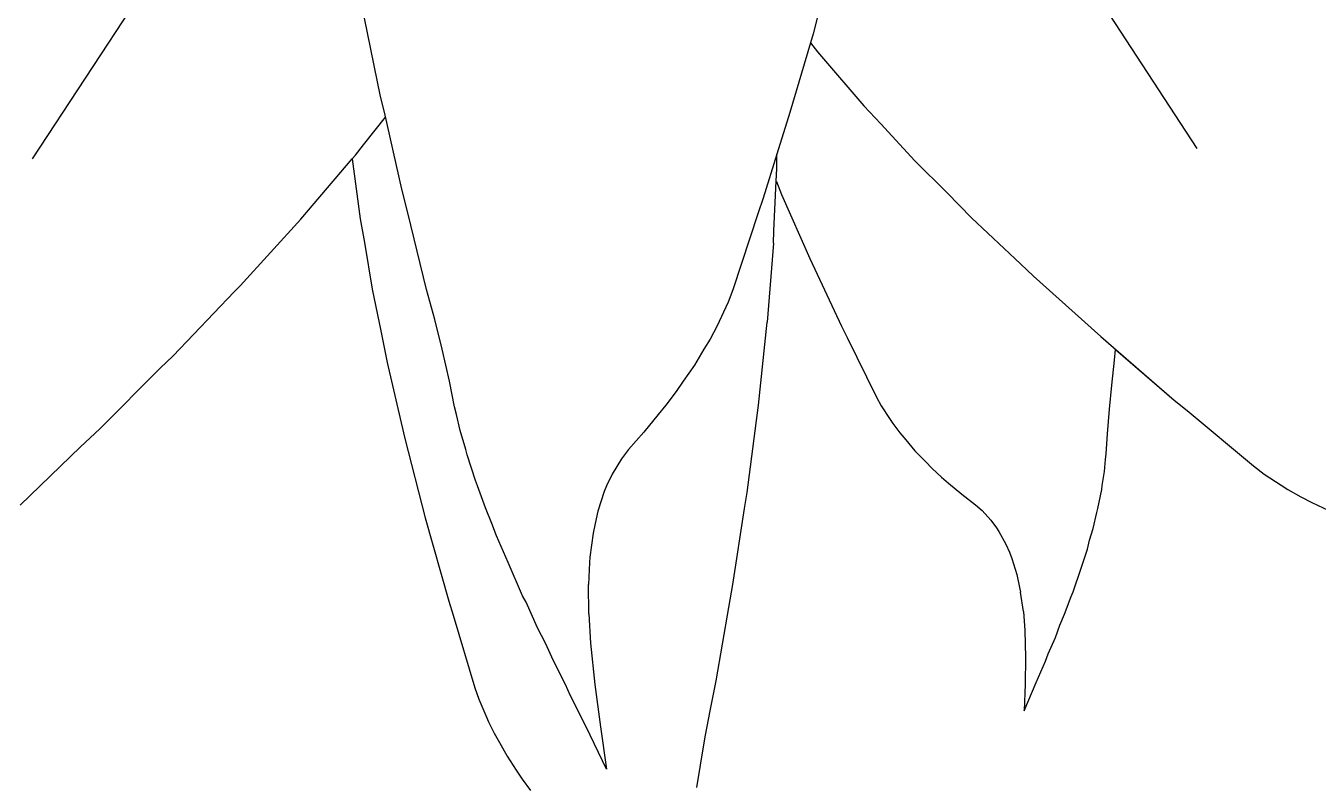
# Model space of a CAD drawing. Header units: metres. Extents: x 244.4 to 340.3, y -4.1 to 64.3.
# Drawn here: x 247.7429 to 248.0272, y 33.1307 to 33.2974 of the extents above; entities that cross this region are included whole.
import ezdxf

# ---------------------------------------------------------------- set-up
doc = ezdxf.new("R2010")
doc.units = ezdxf.units.M
doc.layers.add('Edges', color=7, linetype='Continuous')

msp = doc.modelspace()

# ---------------------------------------------------------------- linework, layer by layer
at = {"layer": 'Edges'}
for p, q in [((247.93045, 33.37755), (248.00055, 33.27042)), ((247.8094, 33.36718), (247.74432, 33.26811)), ((247.82097, 33.28184), (247.81744, 33.29908)), ((247.91702, 33.29908), (247.91615, 33.29563)), ((247.91555, 33.29361), (247.91103, 33.27833)), ((247.91615, 33.29563), (247.91555, 33.29361)), ((247.91555, 33.29361), (247.91711, 33.29162)), ((247.91711, 33.29162), (247.918, 33.2906)), ((247.918, 33.2906), (247.92725, 33.2798)), ((247.82183, 33.27838), (247.82097, 33.28184)), ((247.92725, 33.2798), (247.93102, 33.27581)), ((247.81721, 33.27118), (247.82207, 33.2773)), ((247.82563, 33.26146), (247.82183, 33.27838)), ((247.91103, 33.27833), (247.90816, 33.26917)), ((247.93102, 33.27581), (247.93853, 33.26766)), ((247.81543, 33.26891), (247.81721, 33.27118)), ((247.80345, 33.25489), (247.81473, 33.2681)), ((247.81473, 33.2681), (247.81543, 33.26891)), ((247.81473, 33.2681), (247.8165, 33.25492)), ((247.90816, 33.26917), (247.90514, 33.25948)), ((247.90814, 33.26601), (247.90816, 33.26917)), ((247.93853, 33.26766), (247.94563, 33.26062)), ((247.90801, 33.26324), (247.90814, 33.26601)), ((247.9075, 33.25227), (247.90801, 33.26324)), ((247.90801, 33.26324), (247.90806, 33.26311)), ((247.90806, 33.26311), (247.90918, 33.26028)), ((247.827, 33.25628), (247.82563, 33.26146)), ((247.90514, 33.25948), (247.904, 33.25628)), ((247.90918, 33.26028), (247.91539, 33.24618)), ((247.94563, 33.26062), (247.95097, 33.25517)), ((247.83107, 33.2394), (247.827, 33.25628)), ((247.904, 33.25628), (247.89848, 33.2393)), ((247.79007, 33.24018), (247.80345, 33.25489)), ((247.8165, 33.25492), (247.81741, 33.24975)), ((247.95097, 33.25517), (247.96176, 33.24504)), ((247.90739, 33.24955), (247.9075, 33.25227)), ((247.81741, 33.24975), (247.81913, 33.23947)), ((247.90739, 33.24955), (247.90604, 33.23224)), ((247.91539, 33.24618), (247.92233, 33.23134)), ((247.96176, 33.24504), (247.96459, 33.2423)), ((247.96459, 33.2423), (247.9794, 33.22903)), ((247.7888, 33.23889), (247.79007, 33.24018)), ((247.81913, 33.23947), (247.82103, 33.23029)), ((247.83289, 33.23281), (247.83107, 33.2394)), ((247.89848, 33.2393), (247.89747, 33.23663)), ((247.77533, 33.22482), (247.7888, 33.23889)), ((247.89747, 33.23663), (247.89496, 33.23129)), ((247.83454, 33.22625), (247.83289, 33.23281)), ((247.89496, 33.23129), (247.89347, 33.2285)), ((247.90411, 33.21396), (247.90604, 33.23224)), ((247.92233, 33.23134), (247.92361, 33.22883)), ((247.82103, 33.23029), (247.82239, 33.22338)), ((247.89347, 33.2285), (247.8921, 33.22625)), ((247.92361, 33.22883), (247.92997, 33.21588)), ((247.9794, 33.22903), (247.99556, 33.21509)), ((247.83611, 33.21928), (247.83454, 33.22625)), ((247.8921, 33.22625), (247.89002, 33.22279)), ((247.98244, 33.22389), (247.98262, 33.22624)), ((247.98262, 33.22624), (247.99556, 33.21509)), ((247.75922, 33.20878), (247.77251, 33.22208)), ((247.77251, 33.22208), (247.77533, 33.22482)), ((247.82239, 33.22338), (247.82551, 33.21011)), ((247.89002, 33.22279), (247.88757, 33.21928)), ((247.98182, 33.2184), (247.98244, 33.22389)), ((247.83727, 33.21358), (247.83611, 33.21928)), ((247.88757, 33.21928), (247.88598, 33.21694)), ((247.88598, 33.21694), (247.88375, 33.21398)), ((247.9813, 33.2131), (247.98182, 33.2184)), ((247.83769, 33.21194), (247.83727, 33.21358)), ((247.88375, 33.21398), (247.88206, 33.21194)), ((247.90388, 33.2123), (247.90411, 33.21396)), ((247.92997, 33.21588), (247.93107, 33.21386)), ((247.93107, 33.21386), (247.93293, 33.21101)), ((247.99556, 33.21509), (247.99841, 33.2128)), ((247.83849, 33.20841), (247.83769, 33.21194)), ((247.88206, 33.21194), (247.87891, 33.20803)), ((247.90159, 33.19474), (247.90388, 33.2123)), ((247.93293, 33.21101), (247.93367, 33.20991)), ((247.98088, 33.20764), (247.9813, 33.2131)), ((247.99841, 33.2128), (248.01296, 33.20066)), ((247.75499, 33.20482), (247.75922, 33.20878)), ((247.82551, 33.21011), (247.82628, 33.20663)), ((247.83971, 33.20425), (247.83849, 33.20841)), ((247.87891, 33.20803), (247.87553, 33.20425)), ((247.93367, 33.20991), (247.93516, 33.20792)), ((247.93516, 33.20792), (247.93649, 33.20632)), ((247.82628, 33.20663), (247.83081, 33.1892)), ((247.93649, 33.20632), (247.93851, 33.20395)), ((247.98061, 33.2033), (247.98088, 33.20764)), ((247.74169, 33.192), (247.75499, 33.20482)), ((247.84003, 33.20306), (247.83971, 33.20425)), ((247.84188, 33.19739), (247.84003, 33.20306)), ((247.87397, 33.2022), (247.87192, 33.19881)), ((247.87553, 33.20425), (247.87397, 33.2022)), ((247.93851, 33.20395), (247.94081, 33.20158)), ((247.98047, 33.20205), (247.98061, 33.2033)), ((247.94081, 33.20158), (247.94231, 33.20005)), ((247.94231, 33.20005), (247.94437, 33.19813)), ((247.97973, 33.19629), (247.98023, 33.19942)), ((247.98023, 33.19942), (247.98047, 33.20205)), ((248.01296, 33.20066), (248.01536, 33.19883)), ((247.84233, 33.19625), (247.84188, 33.19739)), ((247.87192, 33.19881), (247.8707, 33.19625)), ((247.94437, 33.19813), (247.94592, 33.19683)), ((247.94592, 33.19683), (247.9488, 33.19439)), ((248.01536, 33.19883), (248.01909, 33.1964)), ((247.84404, 33.1914), (247.84233, 33.19625)), ((247.87018, 33.19501), (247.86877, 33.19065)), ((247.8707, 33.19625), (247.87018, 33.19501)), ((247.90102, 33.19122), (247.90159, 33.19474)), ((247.9488, 33.19439), (247.95184, 33.19207)), ((247.97877, 33.19122), (247.97961, 33.19541)), ((247.97961, 33.19541), (247.97973, 33.19629)), ((248.01909, 33.1964), (248.02056, 33.19546)), ((248.02056, 33.19546), (248.02341, 33.19384)), ((248.02341, 33.19384), (248.02585, 33.19261)), ((247.84548, 33.18796), (247.84404, 33.1914)), ((247.89848, 33.17457), (247.90102, 33.19122)), ((247.95184, 33.19207), (247.95327, 33.19082)), ((247.95327, 33.19082), (247.95523, 33.18868)), ((247.97854, 33.19036), (247.97877, 33.19122)), ((248.02585, 33.19261), (248.02953, 33.19078)), ((247.83081, 33.1892), (247.83596, 33.17088)), ((247.84649, 33.18522), (247.84548, 33.18796)), ((247.86815, 33.18796), (247.86772, 33.18584)), ((247.86877, 33.19065), (247.86815, 33.18796)), ((247.95523, 33.18868), (247.95645, 33.18702)), ((247.97771, 33.18683), (247.97854, 33.19036)), ((247.84902, 33.17941), (247.84649, 33.18522)), ((247.86772, 33.18584), (247.86702, 33.18054)), ((247.95645, 33.18702), (247.95698, 33.18623)), ((247.95698, 33.18623), (247.95853, 33.1834)), ((247.97695, 33.1843), (247.97771, 33.18683)), ((247.95853, 33.1834), (247.9593, 33.18163)), ((247.97506, 33.17813), (247.97644, 33.18234)), ((247.97644, 33.18234), (247.97695, 33.1843)), ((247.85223, 33.17209), (247.84902, 33.17941)), ((247.86696, 33.17941), (247.8667, 33.17457)), ((247.86702, 33.18054), (247.86696, 33.17941)), ((247.9593, 33.18163), (247.95985, 33.18026)), ((247.95985, 33.18026), (247.96093, 33.17677)), ((247.96093, 33.17677), (247.9611, 33.17602)), ((247.97329, 33.17294), (247.97506, 33.17813)), ((247.86676, 33.16811), (247.8667, 33.17457)), ((247.89755, 33.16947), (247.89848, 33.17457)), ((247.9611, 33.17602), (247.96177, 33.17287)), ((247.83596, 33.17088), (247.83694, 33.16777)), ((247.85298, 33.17063), (247.85223, 33.17209)), ((247.96237, 33.16864), (247.96177, 33.17287)), ((247.97144, 33.16799), (247.97285, 33.17188)), ((247.97285, 33.17188), (247.97329, 33.17294)), ((247.85549, 33.16505), (247.85298, 33.17063)), ((247.86676, 33.16811), (247.86716, 33.16166)), ((247.89479, 33.15339), (247.89755, 33.16947)), ((247.96237, 33.16864), (247.96269, 33.16442)), ((247.83694, 33.16777), (247.84174, 33.15181)), ((247.96943, 33.16292), (247.97041, 33.16559)), ((247.97041, 33.16559), (247.97144, 33.16799)), ((247.85724, 33.16166), (247.85549, 33.16505)), ((247.96269, 33.16442), (247.96283, 33.15853)), ((247.96783, 33.15928), (247.96943, 33.16292)), ((247.85898, 33.15777), (247.85724, 33.16166)), ((247.86716, 33.16166), (247.8681, 33.15253)), ((247.86168, 33.15253), (247.85898, 33.15777)), ((247.96283, 33.15853), (247.96274, 33.15263)), ((247.96518, 33.153), (247.96726, 33.15773)), ((247.96726, 33.15773), (247.96783, 33.15928)), ((247.84174, 33.15181), (247.8426, 33.14931)), ((247.86269, 33.15021), (247.86168, 33.15253)), ((247.8681, 33.15253), (247.86933, 33.14327)), ((247.89353, 33.14711), (247.89479, 33.15339)), ((247.96255, 33.14677), (247.96518, 33.153)), ((247.96274, 33.15263), (247.96255, 33.14677)), ((247.8426, 33.14931), (247.84411, 33.14573)), ((247.8662, 33.14327), (247.86269, 33.15021)), ((247.84411, 33.14573), (247.84472, 33.14435)), ((247.8924, 33.14106), (247.89353, 33.14711)), ((247.84472, 33.14435), (247.84596, 33.14183)), ((247.87068, 33.13392), (247.8662, 33.14327)), ((247.86933, 33.14327), (247.87068, 33.13392)), ((247.84596, 33.14183), (247.8471, 33.13979)), ((247.8471, 33.13979), (247.84882, 33.13678)), ((247.89134, 33.13485), (247.8924, 33.14106)), ((247.84882, 33.13678), (247.85083, 33.13372)), ((247.89056, 33.12993), (247.89134, 33.13485)), ((247.85083, 33.13372), (247.85214, 33.13175)), ((247.85214, 33.13175), (247.85397, 33.12926))]:
    msp.add_line(p, q, dxfattribs=at)

doc.saveas('drawing.dxf')
